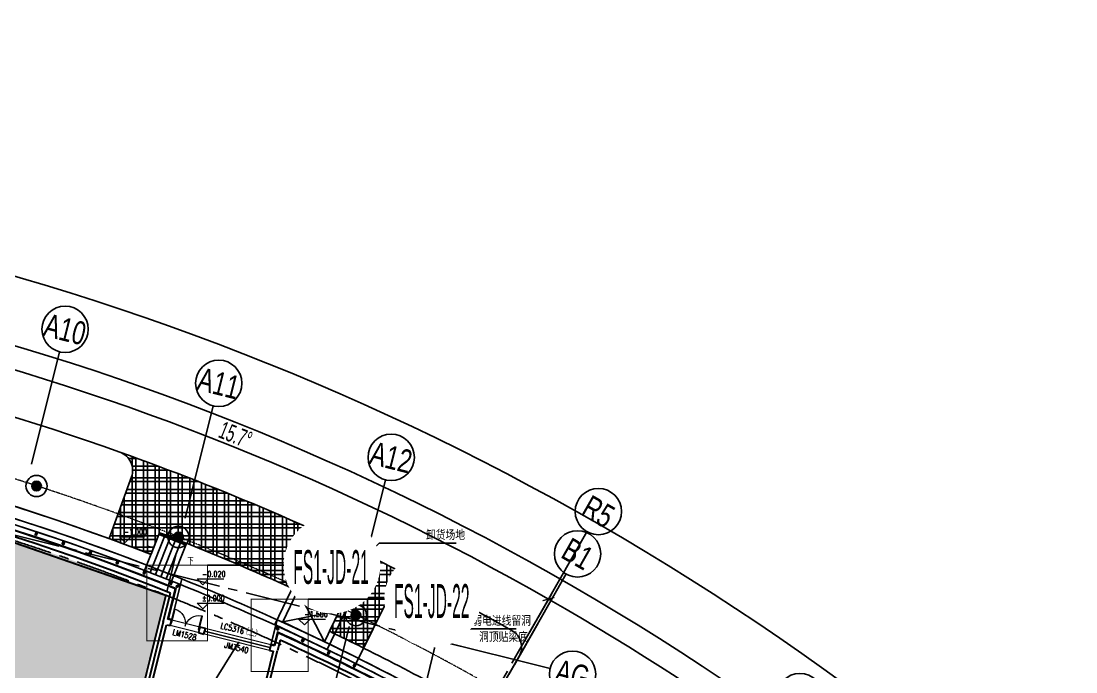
# Model space of a CAD drawing. Extents: x 138868 to 1251000, y -188972 to 132579.
# Drawn here: x 247541 to 302203, y 94941 to 128639 of the extents above; entities that cross this region are included whole.
import ezdxf
from ezdxf.enums import TextEntityAlignment as Align

# ---------------------------------------------------------------- set-up
doc = ezdxf.new("R2010")
doc.units = 0
doc.linetypes.add('CENTER2', pattern=[28.575000000000003, 19.05, -3.175, 3.175, -3.175])
doc.linetypes.add('DASHDOT', pattern=[1, 0.5, -0.25, 0, -0.25])
doc.layers.get('0').update_dxf_attribs({"color": 8})
doc.layers.get('Defpoints').update_dxf_attribs({"color": 8})
for name, color, linetype in [('#大样、节点索引蓝线', 8, 'Continuous'), ('#幕墙线-平面', 8, 'Continuous'), ('#文字', 8, 'Continuous'), ('#标注', 8, 'Continuous'), ('#轴线', 8, 'CENTER2'), ('A-ELEV-PATT', 8, 'Continuous'), ('A-FLOR', 8, 'Continuous'), ('A-FLOR-GRND', 8, 'Continuous'), ('A-FLOR-RAIL', 8, 'Continuous'), ('A-FLOR-UNDR', 8, 'Continuous'), ('A-ROAD', 8, 'Continuous'), ('A-THERMAL', 8, 'Continuous'), ('COLUMN', 8, 'Continuous'), ('CURTWALL', 8, 'Continuous'), ('dim', 8, 'Continuous'), ('DIM_LEAD', 8, 'Continuous'), ('DIM_SYMB', 8, 'Continuous'), ('PUB_HATCH', 8, 'Continuous'), ('STAIR', 8, 'Continuous'), ('WINDOW_TEXT', 8, 'Continuous'), ('建-填充', 8, 'Continuous'), ('数据中心轮廓线', 8, 'Continuous')]:
    doc.layers.add(name, color=color, linetype=linetype)
for name, color, linetype, lineweight in [('DIM_ELEV', 8, 'Continuous', 5), ('DOTE', 8, 'DASHDOT', 5), ('PUB_TEXT', 8, 'Continuous', 5), ('WALL', 8, 'Continuous', 30), ('WINDOW', 8, 'Continuous', 13)]:
    doc.layers.add(name, color=color, linetype=linetype, lineweight=lineweight)
doc.styles.add('#文字', font='jrs.shx', dxfattribs={"width": 0.7, "bigfont": 'hztxt.shx'})
doc.styles.add('_TCH_DIM', font='SIMPLEX', dxfattribs={"bigfont": 'GBCBIG'})
doc.styles.add('_TCH_WINDOW', font='SIMPLEX', dxfattribs={"height": 3.5, "bigfont": 'GBCBIG'})
doc.styles.add('JHZX', font='jrs.shx', dxfattribs={"width": 0.6, "bigfont": 'jhz.shx'})
doc.dimstyles.new('JZBZ-300', dxfattribs={"dimscale": 300, "dimtxt": 3, "dimasz": 1.5, "dimexe": 1, "dimexo": 1, "dimgap": 0.5, "dimtad": 1, "dimdec": 0, "dimdsep": 46, "dimtxsty": 'JHZX', "dimblk1": 'ARCHTICK', "dimblk2": 'ARCHTICK', "dimsah": 1, "dimcen": 0, "dimclrd": 1, "dimclre": 1, "dimclrt": 2, "dimadec": 1, "dimazin": 2, "dimtfac": 1, "dimtdec": 0, "dimtix": 1, "dimtmove": 0, "dimatfit": 3, "dimfxl": 1, "dimtolj": 1, "dimlwd": -1, "dimlwe": -1, "dimarcsym": 1})

# ---------------------------------------------------------------- blocks, each defined once
blk = doc.blocks.new('*U3272')
blk.add_wipeout([(-4.324459201423451, 4.999999999941792), (-4.948644864780363, 4.921147013141308), (-5.558025737584103, 4.764684598194435), (-6.142991519765928, 4.5330802606767975), (-6.694316951674409, 4.22998653963441), (-7.2033073016791604, 3.860183404176496), (-7.661935488053132, 3.429502870189026), (-8.062968670099508, 2.944737027224619), (-8.400082315318286, 2.413530922611244), (-8.66795993980486, 1.8442619932466187), (-8.8623769536498, 1.2459079505642876), (-8.980267284205183, 0.6279051952878945), (-9.01977173058549, 0), (-8.980267284205183, -0.6279051952878945), (-8.8623769536498, -1.2459079505642876), (-8.66795993980486, -1.8442619932466187), (-8.400082315318286, -2.4135309223784134), (-8.062968670099508, -2.944737027224619), (-7.661935488053132, -3.429502870189026), (-7.2033073016791604, -3.860183404176496), (-6.694316951674409, -4.22998653963441), (-6.142991519765928, -4.53308026061859), (-5.558025737584103, -4.764684598136228), (-4.948644864780363, -4.921147013141308), (-4.324459201423451, -4.999999999941792), (-3.695312529045623, -4.999999999941792), (-3.0711268658051267, -4.921147013141308), (-2.461745992884971, -4.764684598136228), (-1.876780210819561, -4.53308026061859), (-1.3254547789110802, -4.22998653963441), (-0.8164644287899137, -3.860183404176496), (-0.35783624241594225, -3.429502870189026), (0.04319693968864158, -2.944737027224619), (0.3803105848492123, -2.4135309223784134), (0.6481882093357854, -1.8442619932466187), (0.8426052231225185, -1.2459079505642876), (0.9604955537361093, -0.6279051952878945), (1, 0), (0.9604955537361093, 0.6279051952878945), (0.8426052231225185, 1.2459079505642876), (0.6481882093357854, 1.8442619932466187), (0.3803105848492123, 2.413530922611244), (0.04319693968864158, 2.944737027224619), (-0.35783624241594225, 3.429502870189026), (-0.8164644287899137, 3.860183404176496), (-1.3254547789110802, 4.22998653963441), (-1.876780210819561, 4.5330802606767975), (-2.461745992884971, 4.764684598194435), (-3.0711268658051267, 4.921147013141308), (-3.695312529045623, 4.999999999941792)])
blk.add_line((0.9920913078240119, -2.91038304567337e-11), (8.901869827299379, 6.210838682736697e-05))
at = {"layer": '#文字', "style": 'JHZX', "width": 0.5342922149863926}
blk.add_attdef('DANO.', text='', height=3.5, rotation=180, dxfattribs=at).set_placement((0.007341157325526204, 1.949879332777256), (-7.828944662474897, 1.949879332777252), align=Align.FIT)
blk = doc.blocks.new('yyt')
at = {"layer": 'STAIR'}
for points in [[(-1271.87785911886, -1697.74165039396), (1359.336023255484, -3138.822323083907), (2512.200561407488, -1033.851217184274), (-119.0133209670894, 407.2294555054978)], [(-864.6484036124311, -1578.728329425503), (1240.322702287231, -2731.592867577448), (2104.971105900826, -1152.864538152702), (1.396983861923218e-09, -8.731149137020111e-10)]]:
    blk.add_lwpolyline(points, close=True, dxfattribs=at)
for points in [[(1.629814505577087e-09, -1.047737896442413e-09), (1240.322702287231, -2731.592867577448)], [(-864.6484036091715, -1578.72832942722), (2104.971105900826, -1152.864538152702)]]:
    blk.add_lwpolyline(points, dxfattribs=at)
blk = doc.blocks.new('_YZH')
blk.add_circle((0, 0), 0.5)
at = {"layer": 'PUB_HATCH', "const_width": 0.5}
blk.add_lwpolyline([(-0.25, 0, 1), (0.25, 0, 1)], format="xyb", close=True, dxfattribs=at)
blk = doc.blocks.new('col-ll')
at = {"layer": 'CURTWALL'}
blk.add_circle((-0.001773937372490764, -0.0006987725500948727), 550, dxfattribs=at)
at = {"layer": 'COLUMN', "xscale": 500, "yscale": 500, "zscale": 500}
blk.add_blockref('_YZH', (-0.001773937372490764, -0.0006987725500948727), dxfattribs=at)
blk = doc.blocks.new('$DorLib2D$00000213')
at = {"const_width": 0.02}
blk.add_lwpolyline([(0.5, 3.552713678800501e-15), (-0.5, 3.552713678800501e-15)], dxfattribs=at)
blk = doc.blocks.new('$DorLib2D$00000002')
for p, q in [((-0.5, -5.684341886080802e-17), (-0.5000000000000007, 0.4875)), ((-0.4750000000000007, 0.4875), (-0.5000000000000007, 0.4875)), ((-0.475, -2.842170943040401e-17), (-0.4750000000000007, 0.4875)), ((0.475, -2.842170943040401e-17), (0.4750000000000007, 0.4875)), ((0.4750000000000007, 0.4875), (0.5000000000000007, 0.4875)), ((0.5, -5.684341886080802e-17), (0.5000000000000007, 0.4875)), ((-0.5, -5.684341886080802e-17), (-0.475, -2.842170943040401e-17)), ((0.5, -5.684341886080802e-17), (0.475, -2.842170943040401e-17))]:
    blk.add_line(p, q)
for centre, start, end in [((-0.4875, -4.263256414560601e-17), 0, 88.53071641864632), ((0.4875, -4.263256414560601e-17), 91.4692835813537, 180)]:
    blk.add_arc(centre, 0.4875, start, end)
blk = doc.blocks.new('A$Cd70d14ae')
at = {"layer": '建-填充'}
h = blk.add_hatch(dxfattribs=at)
h.set_pattern_fill('沙地', color=256, scale=200)
h.set_pattern_definition([(0, (-1181710.985593817, -339008.7316489072), (200, 200), [0, -400])])
edge = h.paths.add_edge_path()
edge.add_line((46242.42647850187, -8875.657523362082), (41303.59585415502, -28684.22405766702))
edge.add_line((41303.59585415502, -28684.22405766702), (8701.659451283514, -20555.64836551796))
edge.add_line((8701.659451283514, -20555.64836551796), (13640.49007562944, -747.0818312141928))
edge.add_arc((0.0003243994979129639, -124899.9983561175), 124899.9985680265, 68.26985180370718, 83.73014819629492, ccw=False)
h = blk.add_hatch(dxfattribs=at)
h.set_pattern_fill('拼花地砖02', color=256, scale=100)
h.set_pattern_definition([(0, (-1181910.985593817, -339008.7316489072), (0, 600), []), (270, (-1181710.985593817, -338608.7316489072), (600, -1.102182119232618e-13), [600, 0]), (0, (-1181910.985593817, -338608.7316489072), (0, 600), []), (270, (-1181910.985593817, -338608.7316489072), (600, -1.102182119232618e-13), [])])
edge = h.paths.add_edge_path()
edge.add_line((56488.64316251452, -11601.30956568301), (58003.9995334523, -8561.974888130091))
edge.add_arc((58898.93389505435, -9008.172701239982), 1000.000000000064, 63.059258887886415, 153.4999999999966, ccw=False)
edge.add_arc((-9.690847946330905e-08, -124899.9997904116), 131000.0000001995, 63.05925888787953, 70.4407411121033)
edge.add_arc((43521.61053000129, -2401.553200594327), 999.9999999999965, -20.00000000014569, 70.44074111210341, ccw=False)
edge.add_line((44461.30315078632, -2743.573343922384), (43299.75014502904, -5934.91399874026))
edge.add_arc((1.560183591209352e-07, -124899.9997898354), 126599.9999995697, 68.94872772397122, 70.00000000000449, ccw=False)
edge.add_line((45475.13006885815, -6749.364814285305), (45919.44368479238, -5634.561830703693))
edge.add_arc((249.4814251794451, -124286.3127507448), 127137.6555123852, 64.37370223243289, 68.94790459666172, ccw=False)
edge.add_line((55236.47023309997, -9654.665676197503), (54719.14184804235, -10736.18972611421))
edge.add_arc((1.852930290624499e-05, -124899.999751263), 126600.0000079646, 63.499999999630916, 64.3914252846676, ccw=False)
at = {"layer": 'A-ELEV-PATT', "ltscale": 5}
blk.add_lwpolyline([(56488.64316251452, -11601.30956568301), (58003.9995334523, -8561.974888130091, -0.4164684082806432), (59352.00261732397, -8116.697108247608, 0.03221893357602906), (43856.39214946306, -1459.257457597181, -0.4164684082813544), (44461.30315078632, -2743.573343922384), (43299.75014502904, -5934.91399874026, -0.004587072810084732), (45475.13006885815, -6749.364814285305), (45919.44368479238, -5634.561830703693, -0.01996137358933503), (55236.47023309997, -9654.665676197503), (54719.14184804235, -10736.18972611421, -0.003889596179856581), (56488.64316251475, -11601.30956568278, 0.7970551746834453)], format="xyb", dxfattribs=at)
at = {"layer": 'A-FLOR'}
blk.add_lwpolyline([(46242.42647850187, -8875.657523362082, 100, 100, 0), (41303.59585415502, -28684.22405766702, 100, 100, 0), (8701.659451283514, -20555.64836551796, 100, 100, 0), (13640.49007562944, -747.0818312141928, 100, 100, -0.06756078105277334), (46242.42647850257, -8875.657523362315, 0, 0, 0)], format="xyseb", dxfattribs=at)
at = {"layer": 'A-FLOR-GRND', "ltscale": 5}
blk.add_lwpolyline([(54719.14184804235, -10736.18972611427, -0.01815041230086747), (62855.31830910777, -15005.64609921159, -0.0177553397609677)], format="xyb", dxfattribs=at)
for centre, start, end in [((2.328306436538696e-10, -124899.9997902364), 68.94712273921171, 84.27919277349284), ((-2.328306436538696e-10, -124899.9997902364), 68.94872774387721, 83.98355616124577)]:
    blk.add_arc(centre, 126600, start, end, dxfattribs=at)
at = {"layer": 'A-FLOR-RAIL'}
for radius in [127700, 127750]:
    blk.add_arc((6.05359673500061e-09, -124899.9997902387), radius, 68.26985189304796, 68.94235300211169, dxfattribs=at)
at = {"layer": 'A-FLOR-UNDR'}
for radius in [125997.9572636101, 125697.9572636101]:
    blk.add_arc((0.7966081846971065, -124898.1187271684), radius, 65.62097131917908, 68.06237560433321, dxfattribs=at)
at = {"layer": 'A-ROAD'}
for p, q in [((43299.75014502904, -5934.91399874026), (44461.30315078632, -2743.573343922384)), ((55962.6759029247, -12656.23668510484), (58003.9995334523, -8561.974888130091)), ((63449.86910088404, -13963.28760224732), (64540.2108102245, -12056.91764262901))]:
    blk.add_line(p, q, dxfattribs=at)
for centre, radius, start, end in [((-2.328306436538696e-10, -124899.9997902369), 138000, 47.40446587458779, 120.2107043487367), ((-2.328306436538696e-10, -124899.9997902369), 131000, 70.44074111063331, 83.29182464870897), ((43521.61053000041, -2401.553200596652), 1000, 340.0000000006609, 70.44074112459938), ((58898.93389505448, -9008.172701239935), 1000, 63.05925890253182, 153.5000000033373), ((-2.328306436538696e-10, -124899.9997902369), 131000, 60.67349244763327, 63.05925888761733), ((63672.16141908194, -11560.43979363929), 1000, 330.2327513327611, 60.67349244763327)]:
    blk.add_arc(centre, radius, start, end, dxfattribs=at)
at = {"layer": 'A-THERMAL', "ltscale": 5}
for points in [[(46550.02767666476, -10122.07579930674), (46385.077403198, -10080.94907705474), (46774.79985553725, -8517.857695864455, 0.069213027998032), (13238.01460644836, -170.5330571674276), (12077.50702397688, -4825.074742450204), (9554.738166267285, -4196.077825542598), (8538.99533230043, -8269.99981739727), (6670.000025521964, -8269.99981739727), (6670.000025521033, -9169.999817405827), (2.553407102823257e-05, -9169.999817402044)], [(51692.59517232864, -11404.26188221521), (51857.5453614709, -11445.38858344557), (52026.26209665416, -10768.70271871722, -0.02516715136887644), (63230.60085353276, -16573.75175948854, -0.02516715136887644)]]:
    blk.add_lwpolyline(points, format="xyb", dxfattribs=at)
at = {"layer": 'CURTWALL'}
for p, q in [((46518.57783027831, -10248.21424373862), (46999.97314353893, -8317.443099680822)), ((51661.14532583999, -11530.4003268918), (51935.32227666397, -10430.73614889994))]:
    blk.add_line(p, q, dxfattribs=at)
blk.add_lwpolyline([(51935.32227666397, -10430.73614889989, -0.02561081632186121), (63366.71073848309, -16340.56921464694)], format="xyb", dxfattribs=at)
blk.add_arc((-2.328306436538696e-10, -124899.9997902364), 125700, 68.04329234396218, 84.04876696384754, dxfattribs=at)
at = {"layer": 'DIM_ELEV'}
for p, q in [((44131.53882053285, -6142.562647583894), (43831.53882053285, -5842.562647583894)), ((43831.53882053285, -5842.562647583894), (45140.25513063231, -5842.562647583894)), ((44131.53882053285, -6142.562647583894), (44431.53882053285, -5842.562647583894)), ((48156.95542616607, -8322.277632326353), (47856.95542616607, -8022.277632326353)), ((47856.95542616607, -8022.277632326353), (49247.725637289, -8022.277632326353)), ((48156.95542616607, -8322.277632326353), (48456.95542616607, -8022.277632326353)), ((48156.95542616607, -9571.277632326353), (47856.95542616607, -9271.277632326353)), ((47856.95542616607, -9271.277632326353), (49247.725637289, -9271.277632326353)), ((48156.95542616607, -9571.277632326353), (48456.95542616607, -9271.277632326353)), ((53418.51440618254, -10400.23164890718), (53118.51440618257, -10100.23164890718)), ((53118.51440618257, -10100.23164890718), (54509.28461730547, -10100.23164890718)), ((53418.51440618254, -10400.23164890718), (53718.51440618254, -10100.23164890718))]:
    blk.add_line(p, q, dxfattribs=at)
at = {"layer": 'DIM_LEAD'}
for p, q in [((56028.98559381693, -7461.231648907182), (57300.51440618254, -6166.231648907182)), ((57300.51440618254, -6166.231648907182), (61286.01440618254, -6166.231648907182)), ((59435.87789473587, -14597.2457049212), (60404.68989745594, -10610.69636026392)), ((60404.68989745594, -10610.69636026392), (64390.18989745594, -10610.69636026392)), ((50007.83362605749, -11324.30614877894), (48596.83736619283, -13589.24225650897))]:
    blk.add_line(p, q, dxfattribs=at)
at = {"layer": 'DIM_LEAD', "const_width": 60}
for points in [[(56007.96726634956, -7482.637954297708, 1), (56050.00392128431, -7439.825343516655, 1)], [(50023.69647979946, -11298.84304073692, 1), (49991.97077231552, -11349.76925682096, 1)]]:
    blk.add_lwpolyline(points, format="xyb", close=True, dxfattribs=at)
at = {"layer": 'DIM_SYMB'}
blk.add_lwpolyline([(47247.93952318467, -7063.533333631, 0, 0, 0), (45229.33268444217, -6277.033621008042, 0, 80.00000000000001, 0), (45508.8645194436, -6385.946215416247, 0, 0, 0)], format="xyseb", dxfattribs=at)
at = {"layer": 'DOTE'}
blk.add_arc((-2.328306436538696e-10, -124899.9997902369), 127950, 43.11526630903975, 122.8679328263271, dxfattribs=at)
at = {"layer": 'STAIR'}
for p, q in [((45141.89443855244, -7585.468011353281), (45919.44365183194, -5634.561818883871)), ((45421.76875788812, -7693.545518703468), (46199.29836642602, -5742.688515417976)), ((45701.37795544858, -7802.288228595571), (46478.8923168804, -5851.469480989792)), ((45980.7220470903, -7911.696101242735), (46758.2255182825, -5960.904677742277)), ((46259.80104414024, -8021.769108228909), (47037.42834618711, -6070.666987505974)), ((46538.61495339312, -8132.507232505246), (47316.10971272667, -6181.737667451962))]:
    blk.add_line(p, q, dxfattribs=at)
blk.add_arc((2.388842403888702e-06, -124899.9997920268), 127800, 64.39185024192703, 68.94235303090488, dxfattribs=at)
at = {"layer": 'WALL'}
for p, q in [((46348.71087455307, -10102.80029198359), (46739.36972792493, -8535.953211331973)), ((46106.26735017123, -10248.47505811456), (46478.71620575176, -8754.664289435605)), ((46106.26735017123, -10248.47505811456), (43844.29756475333, -19320.74034570612)), ((46542.77001977013, -10151.18467108405), (46348.71087455307, -10102.80029198359)), ((46470.19345108839, -10442.27338897501), (46542.77001977013, -10151.18467108405)), ((44038.35671000741, -19369.12472482579), (46276.13430586387, -10393.88900986389)), ((46276.13430586387, -10393.88900986389), (46470.19345108839, -10442.27338897501)), ((47998.21360923373, -10514.06751449552), (47925.63704055198, -10805.15623238636)), ((47925.63704055198, -10805.15623238636), (48216.72590481234, -10877.73283756216)), ((48289.30247349408, -10586.64411967137), (47998.21360923373, -10514.06751449552)), ((48216.72590481234, -10877.73283756216), (48289.30247349408, -10586.64411967137)), ((52046.64242998767, -10810.96863120154), (51879.39657633263, -11481.75511236006)), ((51685.3375154112, -11433.37075425702), (51612.76094672945, -11724.45947214769)), ((51879.39657633263, -11481.75511236006), (51685.3375154112, -11433.37075425702)), ((52157.83078125562, -11191.72961079283), (52025.07134244405, -11724.1986367263)), ((51806.82000763016, -11772.84383023676), (51456.03320986638, -13179.77283052419)), ((51612.76094672945, -11724.45947214769), (51806.82000763016, -11772.84383023676)), ((51650.09235509275, -13228.15720963688), (52025.07134244405, -11724.1986367263))]:
    blk.add_line(p, q, dxfattribs=at)
for centre, radius, start, end in [((5.045696161687374e-05, -124899.9997299052), 125400.0000000945, 68.11639646838529, 83.92973253795063), ((5.045672878623009e-05, -124899.9997299057), 125100.0000000951, 68.18983818552223, 83.81016188003542), ((5.045882426202297e-05, -124899.9997299024), 125400.0000000912, 62.75883578697613, 65.47784993385281), ((5.045975558459759e-05, -124899.9997299079), 125100.0000000958, 62.78433128981887, 65.3591398662281)]:
    blk.add_arc(centre, radius, start, end, dxfattribs=at)
at = {"layer": 'WINDOW'}
for p, q in [((51685.3375154112, -11433.37075425702), (46542.77001977037, -10151.18467108428)), ((47998.21360920253, -10514.06751449488), (46542.77001978853, -10151.18467109581)), ((51612.76094667125, -11724.45947233547), (46470.19345103041, -10442.27338916273))]:
    blk.add_line(p, q, dxfattribs=at)
at = {"layer": '数据中心轮廓线'}
for p, q in [((46999.97314353893, -8317.443099680822), (47073.25349844014, -8023.531649418641)), ((51935.32227666397, -10430.73614889994), (52009.10904853558, -10134.79343893507))]:
    blk.add_line(p, q, dxfattribs=at)
blk.add_lwpolyline([(52009.10904853558, -10134.79343893507, -0.0257201666308747), (63517.9439649868, -16081.47743628256, -0.0257201666308747)], format="xyb", dxfattribs=at)
blk.add_arc((-2.328306436538696e-10, -124899.9997902364), 126000, 68.06235916610405, 84.02947662019668, dxfattribs=at)
at = {"rotation": 3.145614087690709}
blk.add_blockref('yyt', (53071.89037454012, -8618.038799246773), dxfattribs=at)
at = {"layer": 'COLUMN', "xscale": -1}
for p, rotation in [((39538.72295909189, -3212.317317523062), 342), ((56089.58823166272, -9899.301566258422), 355.4999999999999)]:
    blk.add_blockref('col-ll', p, dxfattribs=dict(at, rotation=rotation))
blk.add_blockref('col-ll', (46893.83195937355, -5853.071966936812), dxfattribs=at)
at = {"layer": 'WINDOW'}
ref = blk.add_blockref('$DorLib2D$00000002', (47234.20353015559, -10478.17045173678), dxfattribs=dict(at, xscale=-1500, yscale=1500, zscale=1500, rotation=346.0000000000173))
ref.add_attrib('A', 'LM1528', (46555.70248141675, -10905.36067198939), dxfattribs={"layer": 'WINDOW_TEXT', "height": 297.5, "rotation": 346.0000000000173, "style": '_TCH_WINDOW', "width": 0.7058823529411765})
ref = blk.add_blockref('$DorLib2D$00000213', (49951.03171008918, -11155.55179590685), dxfattribs=dict(at, xscale=3500, yscale=3500, zscale=-3500, rotation=346.0000000000173))
ref.add_attrib('A', 'JM3540', (49257.97622545483, -11579.11318773078), dxfattribs={"layer": 'WINDOW_TEXT', "height": 297.5, "rotation": 346.0000000000173, "style": '_TCH_WINDOW', "width": 0.7058823529411765})
at = {"layer": 'PUB_TEXT', "style": '_TCH_DIM', "width": 0.7058823529411765}
for s, p in [('-1.000', (44050.25513063231, -5737.562647583836)), ('-0.020', (48117.725637289, -7917.277632326353)), ('%%P0.000', (48117.725637289, -9166.277632326353)), ('-1.500', (53419.28461730547, -9995.231648907182))]:
    blk.add_text(s, height=297.5, dxfattribs=at).set_placement(p)
at = {"layer": 'PUB_TEXT', "style": '_TCH_DIM'}
for s, height, p in [('卸货场地', 506.3829787234042, (59721.06759767185, -6008.731648907182)), ('下', 337.5886524822695, (47345.77566543501, -7276.652741674276)), ('弱电进线留洞', 506.3829787234042, (62121.51968469002, -10453.19636026392)), ('洞顶贴梁底', 506.3829787234042, (62473.38138681764, -11293.19636026392))]:
    blk.add_text(s, height=height, dxfattribs=at).set_placement(p)
at = {"layer": 'WINDOW_TEXT', "style": '_TCH_WINDOW', "width": 0.7058823529411765}
blk.add_text('LC5316', height=297.5, rotation=346.0000000000173, dxfattribs=at).set_placement((49051.62174678268, -10578.3824097605))
at = {"layer": 'WINDOW_TEXT', "style": '_TCH_WINDOW'}
blk.add_text('（上）', height=337.5886524822695, rotation=346.0000000000173, dxfattribs=at).set_placement((50157.75887473742, -10854.17337074381))
blk = doc.blocks.new('*U3166')
blk.add_line((-8.960830237663566e-17, -20), (0, 0))
blk.add_circle((0, -24), 4)
at = {"style": 'JHZX', "width": 0.75}
blk.add_attdef('AXES', text='', height=4, dxfattribs=at).set_placement((0, -24), align=Align.MIDDLE_CENTER)
blk = doc.blocks.new('*U3167')
blk.add_line((20, 4.898587196589413e-16), (0, 0))
blk.add_circle((24, 0), 4)
at = {"style": 'JHZX', "width": 0.75}
blk.add_attdef('AXES', text='', height=4, dxfattribs=at).set_placement((23.99999999999997, 0), align=Align.MIDDLE_CENTER)
blk = doc.blocks.new('_ARCHTICK')
at = {"color": 0, "linetype": 'ByBlock', "const_width": 0.15}
blk.add_lwpolyline([(-0.5, -0.5), (0.5, 0.5)], dxfattribs=at)
blk = doc.blocks.new('*D3280')
at = {"layer": '#标注', "ltscale": 300, "transparency": 16777216}
for p, q in [((146690.8966844672, 99692.36909648812), (145493.7441984293, 101943.8854600347)), ((299030.3676289878, 79636.49725693115), (300769.4634487099, 81501.44919732254))]:
    blk.add_line(p, q, dxfattribs=at)
blk.add_arc((208801.9844985199, -17121.59754685307), 134550.0001244252, 46.99999999366509, 117.9999999999996, dxfattribs=at)
at = {"layer": 'Defpoints', "color": 0, "ltscale": 300, "transparency": 16777216}
for p in [(253346.5674254924, 109840.9271025288), (146831.7381533029, 99427.48481863044), (298825.7681209447, 79417.09114646801), (208801.9844985199, -17121.59754685307)]:
    blk.add_point(p, dxfattribs=at)
at = {"layer": '#标注', "ltscale": 300, "transparency": 16777216, "xscale": 450, "yscale": 450, "zscale": 450}
for p, rotation in [((145634.5856672651, 101679.001182177), 207.9999999999996), ((300564.8639406668, 81282.04308685943), 316.9999999936651)]:
    blk.add_blockref('_ARCHTICK', p, dxfattribs=dict(at, rotation=rotation))
at = {"layer": '#标注', "ltscale": 300, "transparency": 16777216, "insert": (226442.5994007086, 116872.1755902029), "char_height": 900, "attachment_point": 5, "rotation": 352.49999999683234, "style": 'JHZX'}
blk.add_mtext('\\A1;71°', dxfattribs=at)
blk = doc.blocks.new('*D3281')
at = {"layer": '#标注', "ltscale": 300, "transparency": 16777216}
for p, q in [((274351.1665590371, 97798.3518248455), (275020.0357641029, 98971.00437009752)), ((299030.3676289878, 79636.49725693114), (299951.0654165382, 80623.82475547021))]:
    blk.add_line(p, q, dxfattribs=at)
blk.add_arc((208801.98449852, -17121.59754685318), 133350.0001244256, 46.99999999366511, 60.29999991711377, dxfattribs=at)
at = {"layer": 'Defpoints', "color": 0, "ltscale": 300, "transparency": 16777216}
for p in [(274202.5289581304, 97537.76237072903), (291935.6845109614, 87142.54036942993), (298825.7681209448, 79417.09114646798), (208801.98449852, -17121.59754685318)]:
    blk.add_point(p, dxfattribs=at)
at = {"layer": '#标注', "ltscale": 300, "transparency": 16777216, "xscale": 450, "yscale": 450, "zscale": 450}
for p, rotation in [((274871.3981631963, 98710.41491598112), 150.2999999171138), ((299746.4659084952, 80404.41864500707), 316.9999999936651)]:
    blk.add_blockref('_ARCHTICK', p, dxfattribs=dict(at, rotation=rotation))
at = {"layer": '#标注', "ltscale": 300, "transparency": 16777216, "insert": (288196.3274677519, 90763.25235255393), "char_height": 900, "attachment_point": 5, "rotation": 323.6499999553895, "style": 'JHZX'}
blk.add_mtext('\\A1;13.3°', dxfattribs=at)
blk = doc.blocks.new('*D3282')
at = {"layer": '#标注', "ltscale": 300, "transparency": 16777216}
for p, q in [((240808.2513159782, 111248.5271582599), (241134.8458755191, 112558.4263906631)), ((274351.1665590371, 97798.35182484551), (275020.0357641031, 98971.00437009774))]:
    blk.add_line(p, q, dxfattribs=at)
blk.add_arc((208801.98449852, -17121.59754685307), 133350.0001244257, 60.29999991711376, 75.99999999999908, dxfattribs=at)
at = {"layer": 'Defpoints', "color": 0, "ltscale": 300, "transparency": 16777216}
for p in [(240735.6747472982, 110957.4384403771), (264030.7245299123, 104253.8893017245), (274202.5289581304, 97537.76237072908), (208801.98449852, -17121.59754685307)]:
    blk.add_point(p, dxfattribs=at)
at = {"layer": '#标注', "ltscale": 300, "transparency": 16777216, "xscale": 450, "yscale": 450, "zscale": 450}
for p, rotation in [((241062.2693068391, 112267.3376727803), 165.9999999999991), ((274871.3981631963, 98710.41491598131), 330.2999999171137)]:
    blk.add_blockref('_ARCHTICK', p, dxfattribs=dict(at, rotation=rotation))
at = {"layer": '#标注', "ltscale": 300, "transparency": 16777216, "insert": (258655.2211414537, 107205.6212330959), "char_height": 900, "attachment_point": 5, "rotation": 338.1499999585564, "style": 'JHZX'}
blk.add_mtext('\\A1;15.7°', dxfattribs=at)
blk = doc.blocks.new('LZ')
at = {"layer": '#幕墙线-平面', "ltscale": 250}
for points in [[(-32.49999999988358, -9.730402962304652e-05, -0.414213562373095), (-40.00002245465294, 7.499880241084611), (-40.00051645992789, 172.4998802403279, -0.414213562373095), (-32.50053891458083, 179.9999026951264), (32.49946108506992, 180.0000973032147, -0.414213562373095), (39.99948353983928, 172.5001197580132), (39.9999775448814, 7.500119758740766, -0.4142135623730949), (32.49999999976717, 9.730400051921606e-05)], [(-32.50001796381548, 5.999902695941273, -0.4142135623730951), (-34.00002245488577, 7.499898204987403), (-34.00051645981148, 172.4998982042016, -0.4142135623730951), (-32.50052095076535, 173.9999026951555), (32.49947904876899, 174.0000973032147, -0.4142135623730951), (33.99948353983928, 172.5001017941977), (33.9999775448814, 7.500101794925286, -0.4142135623730951), (32.49998203583527, 6.000097303971415)]]:
    blk.add_lwpolyline(points, format="xyb", close=True, dxfattribs=at)
blk = doc.blocks.new('LZ2')
at = {"layer": '#幕墙线-平面', "ltscale": 250}
for points in [[(-32.5, -1.455191522836685e-11, 0.414213562373095), (-40, -7.499999999956344), (-40.00000000011642, -172.4999999999563, 0.414213562373095), (-32.5, -180.0000000000146), (32.5, -180.0000000000146, 0.414213562373095), (39.99999999988358, -172.5000000000146), (40, -7.500000000014552, 0.4142135623730949), (32.5, -1.455191522836685e-11)], [(-32.50000000011642, -6.000000000014552, 0.4142135623730951), (-34.00000000011642, -7.500000000014552), (-34, -172.5000000000146, 0.4142135623730951), (-32.5, -174.0000000000146), (32.49999999988358, -174.0000000000146, 0.4142135623730951), (33.99999999988358, -172.5000000000146), (34, -7.500000000014552, 0.4142135623730951), (32.5, -6.000000000014552)]]:
    blk.add_lwpolyline(points, format="xyb", close=True, dxfattribs=at)
blk = doc.blocks.new('LZ1')
at = {"xscale": -1, "rotation": 334.5787616216225}
blk.add_blockref('LZ2', (9.10699600353837e-06, -4.579407686833292e-05), dxfattribs=at)

msp = doc.modelspace()

# ---------------------------------------------------------------- linework, layer by layer
at = {"layer": '#幕墙线-平面', "ltscale": 500}
msp.add_lwpolyline([(255875.2380301141, 99754.87045102118, 0.1938156209982763), (161728.7310332104, 99754.87056084326)], format="xyb", dxfattribs=at)
at = {"layer": '#幕墙线-平面'}
msp.add_lwpolyline([(255801.9576751944, 99460.95900071372, 0.1939882663682713), (161802.0113881048, 99460.95911063108)], format="xyb", dxfattribs=at)
at = {"layer": '#幕墙线-平面', "ltscale": 300}
for points in [[(255875.2386420051, 99754.87290518195), (255352.0122220102, 97656.32635599904)], [(255875.2379781933, 99754.87024277827), (255352.0122220586, 97656.32635598694)], [(260487.3220505815, 96345.03140358574), (260814.9686183092, 97641.85510468495)], [(260487.3220607643, 96345.03140104684), (260814.9686183091, 97641.855104685)]]:
    msp.add_lwpolyline(points, dxfattribs=at)
at = {"layer": '#轴线', "ltscale": 150}
for p, q in [((270294.9558807584, 96270.12496457488), (219712.662036899, 108881.7072678914)), ((243682.554293795, 53332.82628944836), (255585.1115611198, 101071.3760375545)), ((262807.3261740743, 90355.86782377999), (264899.9505649891, 98748.92583191395)), ((243245.3693167923, 43264.08391604212), (274202.5291539491, 97537.76253941789)), ((243375.7442229288, 43189.90568447707), (274332.8238810073, 97463.44373896456))]:
    msp.add_line(p, q, dxfattribs=at)
msp.add_arc((208801.9845202002, -17121.59760284243), 124899.9999998406, 45.62366798156813, 118.9562780656252, dxfattribs=at)

# ---------------------------------------------------------------- block references
at = {"layer": '#幕墙线-平面', "ltscale": 300}
msp.add_blockref('A$Cd70d14ae', (208801.9845453531, 107778.4023970212), dxfattribs=at)
for p, xscale, rotation in [((248353.9616927978, 102193.6616529594), -0.9999999999999997, 161.6600873664162), ((249765.6500686145, 101716.3933534917), -0.9999999999999998, 160.9808370213824), ((251171.581285818, 101222.4231999553), -1, 160.3015866763484), ((252571.5577505426, 100711.8206164233), -1, 159.6223363313145), ((253965.3827058215, 100184.6573645418), -1, 158.9430859862806), ((255352.8602592399, 99641.00753344403), -1, 158.2638356412467)]:
    msp.add_blockref('LZ', p, dxfattribs=dict(at, xscale=xscale, rotation=rotation))
at = {"layer": '#幕墙线-平面', "rotation": 153.5098886561807}
msp.add_blockref('LZ', (264869.6341231045, 95381.3296664005), dxfattribs=at)
at = {"layer": '#标注'}
ref = msp.add_blockref('*U3166', (248080.2921263885, 105693.8849980996), dxfattribs=dict(at, xscale=-300.0000000000002, yscale=300.0000000000001, zscale=300.0000000000001, rotation=166.0000000000068))
ref.add_attrib('AXES', 'A10', dxfattribs={"layer": '0', "height": 1200, "rotation": 346.0000000000068, "style": 'JHZX', "width": 0.7500000000000001}).set_placement((249822.1297747053, 112680.014227287), align=Align.MIDDLE_CENTER)
ref = msp.add_blockref('*U3166', (256040.2010767341, 102897.3858955388), dxfattribs=dict(at, xscale=-300.0000000000002, yscale=300.0000000000001, zscale=300.0000000000001, rotation=166.0000000000068))
ref.add_attrib('AXES', 'A11', dxfattribs={"layer": '0', "height": 1200, "rotation": 346.0000000000068, "style": 'JHZX', "width": 0.7500000000000001}).set_placement((257782.0387250509, 109883.5151247262), align=Align.MIDDLE_CENTER)
ref = msp.add_blockref('*U3166', (264978.2484657858, 99063.70706527325), dxfattribs=dict(at, xscale=-300.0000000000002, yscale=300.0000000000001, zscale=300.0000000000001, rotation=166.0000000000068))
ref.add_attrib('AXES', 'A12', dxfattribs={"layer": '0', "height": 1200, "rotation": 346.0000000000068, "style": 'JHZX', "width": 0.7500000000000001}).set_placement((266720.0861141025, 106049.8362944606), align=Align.MIDDLE_CENTER)
ref = msp.add_blockref('*U3166', (273892.7670795497, 96985.8671221204), dxfattribs=dict(at, xscale=-300.0000000000001, yscale=300.0000000000002, zscale=300.0000000000001, rotation=150.3434108133427))
ref.add_attrib('AXES', 'R5', dxfattribs={"layer": '0', "height": 1200.000000000001, "rotation": 330.3434108133428, "style": 'JHZX', "width": 0.7499999999999999}).set_placement((277455.3299417107, 103242.7150388554), align=Align.MIDDLE_CENTER)
ref = msp.add_blockref('*U3166', (272811.345562713, 94799.69468842592), dxfattribs=dict(at, xscale=-300.0000000000002, yscale=300.0000000000002, zscale=300.0000000000001, rotation=150.2825580386363))
ref.add_attrib('AXES', 'B1', dxfattribs={"layer": '0', "height": 1200.000000000001, "rotation": 330.2825580386362, "style": 'JHZX', "width": 0.75}).set_placement((276380.5516953389, 101052.7553456422), align=Align.MIDDLE_CENTER)
at = {"layer": '#标注', "xscale": 300, "yscale": 300, "rotation": 345.9999999999856}
msp.add_blockref('*U3167', (269130.6010092266, 96560.43123929627), dxfattribs=at).add_auto_attribs({'AXES': 'AG'})
at = {"layer": '#标注'}
ref = msp.add_blockref('*U3166', (282992.503931765, 88393.28499447077), dxfattribs=dict(at, xscale=-300.0000000000002, yscale=300.0000000000002, zscale=300.0000000000001, rotation=136.9855903515799))
ref.add_attrib('AXES', 'B2', dxfattribs={"layer": '0', "height": 1200.000000000001, "rotation": 316.98559035158, "style": 'JHZX', "width": 0.7499999999999999}).set_placement((287904.2162821238, 93657.79653756128), align=Align.MIDDLE_CENTER)
at = {"layer": 'dim'}
for p, rotation in [((255759.7565861132, 99439.1692847138), 322.4749029684831), ((260773.3127576206, 97283.38861997263), 53.33146971001661)]:
    msp.add_blockref('LZ1', p, dxfattribs=dict(at, rotation=rotation))

# ---------------------------------------------------------------- dimensions: what is measured, and where the dimension line sits
at = {"layer": '#标注', "ltscale": 300}
for base, center, p1, p2, picture, middle in [((253346.5674254924, 109840.9271025288), (208801.9844985199, -17121.59754685307), (298825.7681209447, 79417.09114646801), (146831.7381533029, 99427.48481863044), '*D3280', (226442.5994007086, 116872.1755902029)), ((264030.7245299123, 104253.8893017245), (208801.98449852, -17121.59754685307), (274202.5289581304, 97537.76237072906), (240735.6747472982, 110957.4384403771), '*D3282', (258655.2211414536, 107205.6212330959)), ((291935.6845109614, 87142.54036942993), (208801.98449852, -17121.59754685318), (298825.7681209448, 79417.09114646801), (274202.5289581304, 97537.76237072906), '*D3281', (288196.3274677519, 90763.25235255394))]:
    dim = msp.add_angular_dim_3p(base=base, center=center, p1=p1, p2=p2, dimstyle='JZBZ-300', override={"dimclrd": 256, "dimclre": 256, "dimclrt": 256}, dxfattribs=at)
    dim.commit()
    dim.dimension.update_dxf_attribs({"geometry": picture, "text_midpoint": middle})

# ---------------------------------------------------------------- next in the draw order: block references
at = {"layer": '#标注'}
ref = msp.add_blockref('*U3272', (261647.6978834358, 100471.6663617514), dxfattribs=dict(at, xscale=500, yscale=500, zscale=500, rotation=180))
ref.add_attrib('DANO.', 'FS1-JD-21', dxfattribs={"layer": '#文字', "height": 1750, "style": '#文字', "width": 0.2798673507068971}).set_placement((261644.0273047732, 99496.72669536504), (265562.1702146698, 99496.72669536504), align=Align.FIT)

# ---------------------------------------------------------------- next in the draw order: linework, layer by layer
at = {"layer": '#大样、节点索引蓝线', "ltscale": 400, "const_width": 50}
for points in [[(254054.9575541308, 100471.635307558), (257196.7629697861, 100471.635307558), (257196.7629697861, 96541.63092674379), (254054.9575541308, 96541.63092674379)], [(259459.284018107, 98711.06280376989), (262414.4001778138, 98711.06280376989), (262414.4001778138, 94966.42654225527), (259459.284018107, 94966.42654225527)]]:
    msp.add_lwpolyline(points, close=True, dxfattribs=at)

# ---------------------------------------------------------------- next in the draw order: block references
at = {"layer": '#标注'}
ref = msp.add_blockref('*U3272', (266865.3350914635, 98711.09385796328), dxfattribs=dict(at, xscale=500, yscale=500, zscale=500, rotation=180))
ref.add_attrib('DANO.', 'FS1-JD-22', dxfattribs={"layer": '#文字', "height": 1750, "style": '#文字', "width": 0.2656368074506142}).set_placement((266861.664512801, 97736.15419157693), (270779.8074226975, 97736.15419157693), align=Align.FIT)

# ---------------------------------------------------------------- next in the draw order: linework, layer by layer
at = {"layer": '#幕墙线-平面', "ltscale": 500}
msp.add_lwpolyline([(156928.3693391712, 97704.91524870583, 0.0006186609606904662), (156644.3737756643, 97576.1950834025, 0.4324632496480859), (152892.3873621174, 86538.0230444704), (167625.2731387443, 58829.49485344271, 0.3897332674103929), (177836.5475835991, 55230.53932774201, -0.2739152575343032), (257366.7564053151, 44807.01384322898, 0.3893999561442285), (268154.2845650967, 45646.18442381354), (289558.20047192, 68599.07411428978, 0.4327152502695922), (288785.7021367718, 80236.52938204206, 0.06564677347486543), (260814.9680133779, 97641.85271036968, 0.06564677347486543)], format="xyb", dxfattribs=at)
at = {"layer": '#幕墙线-平面'}
msp.add_lwpolyline([(288595.2647135775, 80004.72431771614, 0.06553893304753852), (260740.2979063073, 97346.30873906094, 0.06553893304753852)], format="xyb", dxfattribs=at)

# ---------------------------------------------------------------- next in the draw order: block references
for p, rotation in [((262186.9949206846, 96678.80066488584), 154.8682120763795), ((263532.1594950656, 96038.01499710215), 154.1890503662801)]:
    msp.add_blockref('LZ', p, dxfattribs=dict(at, rotation=rotation))

doc.saveas('drawing.dxf')
